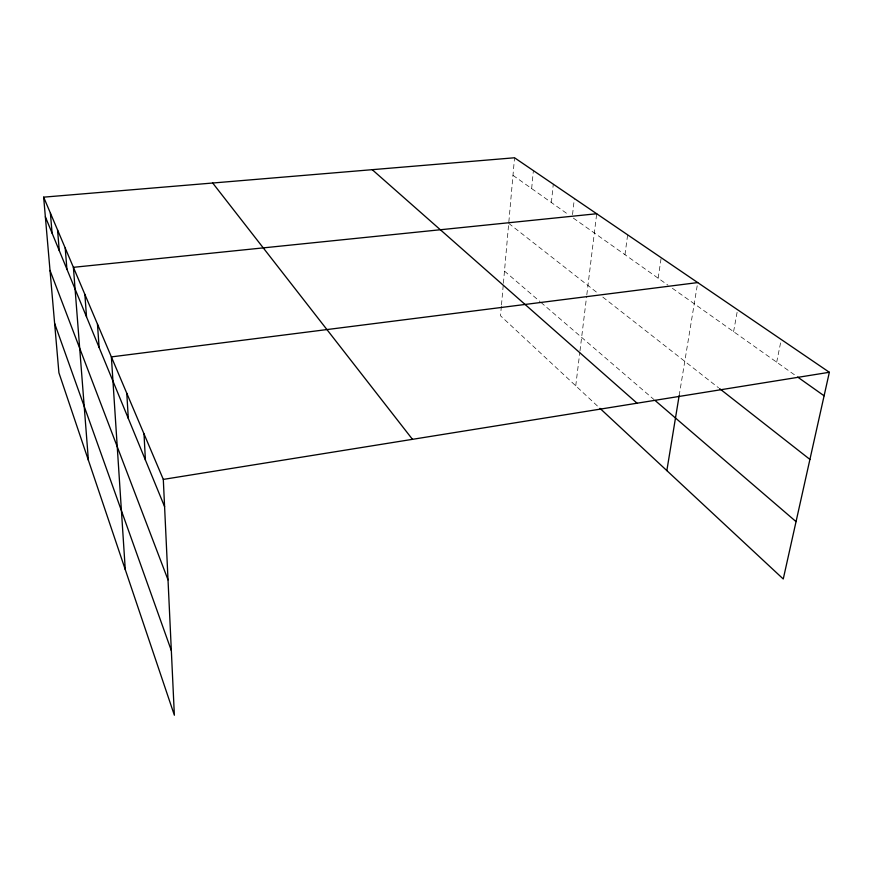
<?xml version="1.0" encoding="UTF-8"?>
<svg xmlns="http://www.w3.org/2000/svg" width="873" height="873" viewBox="0 0 873 873"><rect width="100%" height="100%" fill="white"/><g stroke="black" fill="none" stroke-linecap="round" stroke-linejoin="round"><path stroke-width="0.65" stroke-dasharray="4.37 3.27" d="M501.364 306.303L500.513 315.786L598.987 407.451M501.484 304.95L503.285 284.631M503.405 283.278L508.599 224.688M508.839 222.026L514.535 157.773M531.657 188.557L533.381 170.606M551.376 202.536L553.286 184.17M572.535 214.638L574.358 198.531M575.744 385.811L579.836 352.179M579.999 350.837L586.656 296.111M586.82 294.779L596.685 213.743M624.97 254.687L627.643 234.837M658.155 278.203L661.199 257.71M679.161 395.611L697.713 282.579M733.582 331.653L737.565 309.74M776.686 362.197L781.248 339.51M512.975 175.331L568.945 214.987M573.343 218.097L667.998 285.176M672.374 288.276L795.434 375.477M508.719 223.357L598.583 293.786M602.828 297.115L718.566 387.819M504.485 271.088L539.994 301.6M540.976 302.44L653.986 399.55"/><path stroke-width="1.31" d="M666.841 470.612L679.161 395.611M43.65 197.156L163.306 479.408L174.371 715.227L58.917 372.804L43.65 197.156L514.535 157.773L829.35 372.28L783.256 578.985L599.958 408.346M163.306 479.408L829.35 372.28M697.713 282.579L111.373 356.893L125.276 569.633M596.685 213.743L73.397 267.324L88.402 460.257M797.638 377.049L824.101 395.796M719.625 388.649L809.915 459.416M655.012 400.423L796.045 521.618M372.214 169.668L637.061 403.206M212.696 183.014L412.471 439.326M45.363 216.81L164.593 506.656M50.012 270.412L168.02 579.836M54.617 323.403L171.348 650.614M50.383 213.045L52.096 233.189M57.563 229.97L59.266 250.627M65.213 248.019L66.915 269.222M84.867 294.376L86.536 316.921M97.47 324.09L99.107 347.465M126.792 393.276L128.309 418.451M144.001 433.848L145.409 460.038"/></g></svg>
